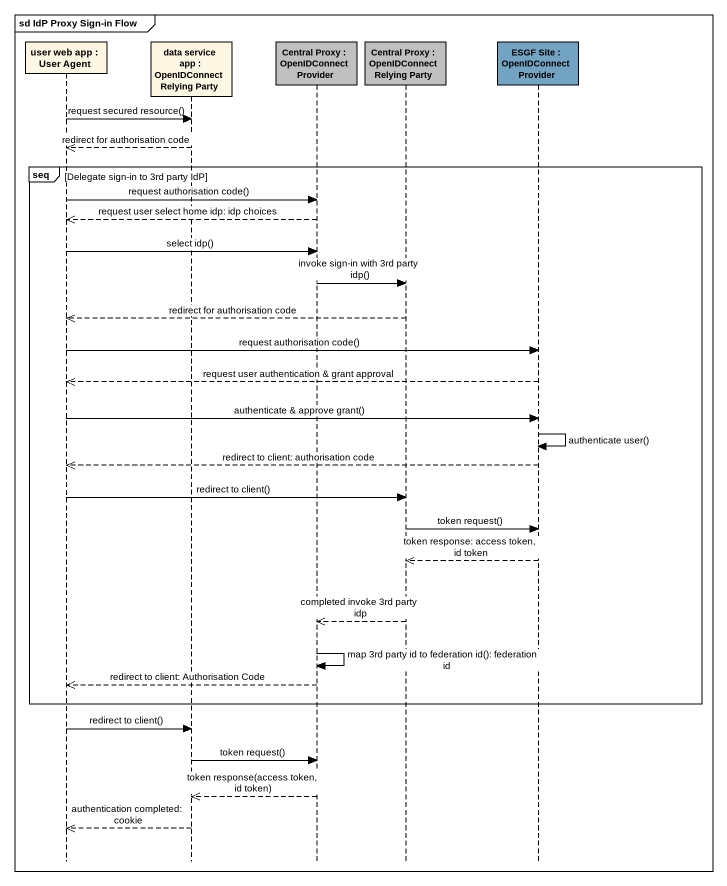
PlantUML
@startuml
mainframe sd IdP Proxy Sign-in Flow
hide footbox
participant "user web app : User Agent" as user_web_app
participant "data service app : OpenIDConnect Relying Party" as data_service_app
participant "Central Proxy : OpenIDConnect Provider" as Central_Proxy #C0C0C0
participant "Central Proxy : OpenIDConnect Relying Party" as Central_Proxy_2 #C0C0C0
participant "ESGF Site : OpenIDConnect Provider" as ESGF_Site #72A3C3

user_web_app -> data_service_app : request secured resource()
data_service_app -->> user_web_app : redirect for authorisation code
group seq [Delegate sign-in to 3rd party IdP]
  user_web_app -> Central_Proxy : request authorisation code()
  Central_Proxy -->> user_web_app : request user select home idp: idp choices
  user_web_app -> Central_Proxy : select idp()
  Central_Proxy -> Central_Proxy_2 : invoke sign-in with 3rd party idp()
  Central_Proxy_2 -->> user_web_app : redirect for authorisation code
  user_web_app -> ESGF_Site : request authorisation code()
  ESGF_Site -->> user_web_app : request user authentication & grant approval
  user_web_app -> ESGF_Site : authenticate & approve grant()
  ESGF_Site -> ESGF_Site : authenticate user()
  ESGF_Site -->> user_web_app : redirect to client: authorisation code
  user_web_app -> Central_Proxy_2 : redirect to client()
  Central_Proxy_2 -> ESGF_Site : token request()
  ESGF_Site -->> Central_Proxy_2 : token response: access token, id token
  Central_Proxy_2 -->> Central_Proxy : completed invoke 3rd party idp
  Central_Proxy -> Central_Proxy : map 3rd party id to federation id(): federation id
  Central_Proxy -->> user_web_app : redirect to client: Authorisation Code
end
user_web_app -> data_service_app : redirect to client()
data_service_app -> Central_Proxy : token request()
Central_Proxy -->> data_service_app : token response(access token, id token)
data_service_app -->> user_web_app : authentication completed: cookie
@enduml
